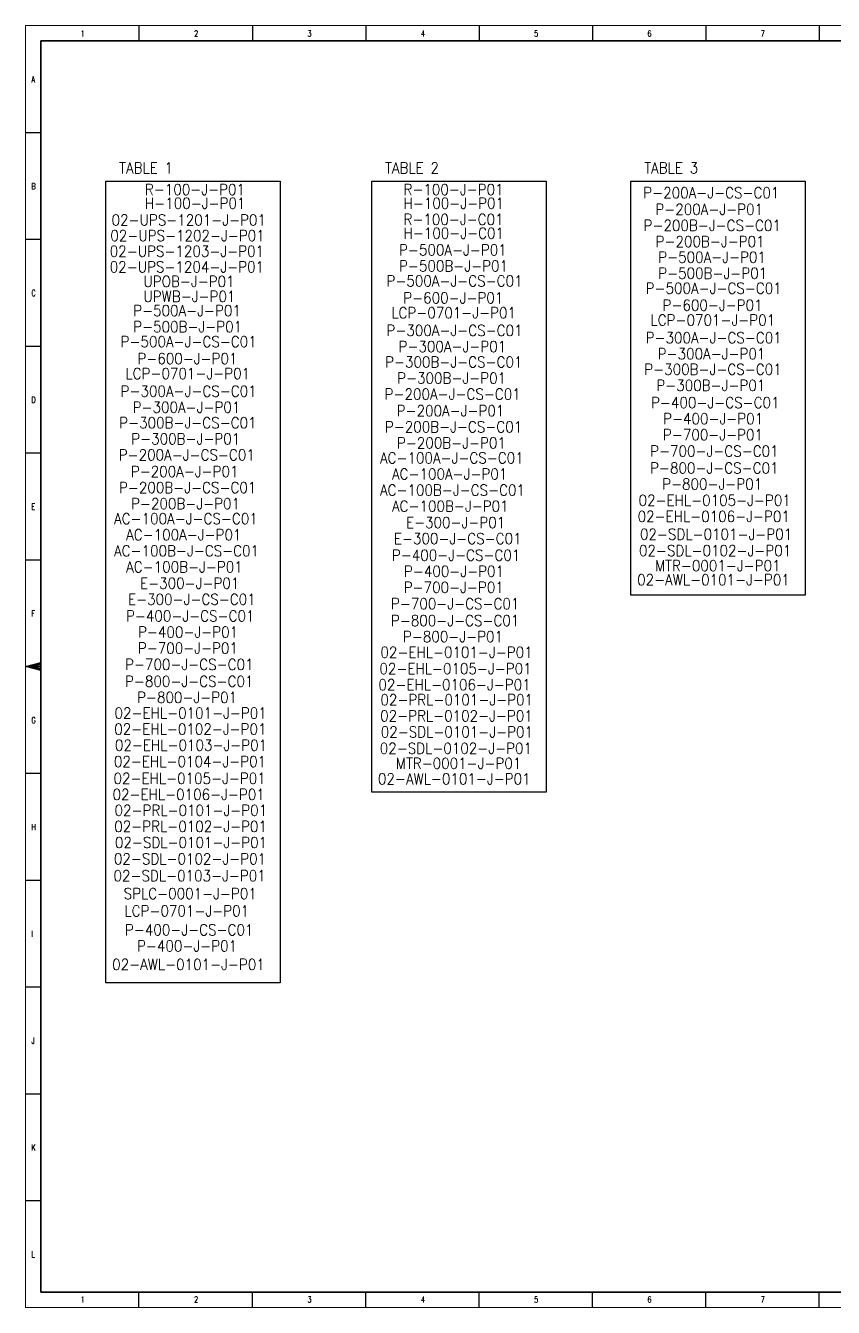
# Model space of a CAD drawing. Header units: inches. Extents: x 19 to 1016051, y 34 to 210034.
# Drawn here: x 347571 to 479842, y 34 to 210034 of the extents above; entities that cross this region are included whole.
import ezdxf

# ---------------------------------------------------------------- set-up
doc = ezdxf.new("R2010")
doc.units = ezdxf.units.IN
doc.header["$MEASUREMENT"] = 0
doc.layers.add('Default', color=7, linetype='Continuous')
doc.styles.add('HZTXT', font='txt_qlt.shx', dxfattribs={"width": 0.7, "bigfont": 'hztxt.shx'})
doc.styles.add('TEG BORDER', font='txt_qlt.shx', dxfattribs={"width": 0.7, "bigfont": 'hztxt.shx'})

# ---------------------------------------------------------------- blocks, each defined once
blk = doc.blocks.new('TEG BORDER A2')
for p, q in [((37.12, 420), (37.12, 415)), ((74.25, 420), (74.25, 415)), ((111.38, 420), (111.38, 415)), ((148.5, 420), (148.5, 415)), ((185.63, 420), (185.63, 415)), ((222.75, 420), (222.75, 415)), ((259.88, 420), (259.88, 415)), ((0, 385), (5, 385)), ((0, 350), (5, 350)), ((0, 315), (5, 315)), ((0, 280), (5, 280)), ((0, 245), (5, 245)), ((5, 210), (0, 210)), ((1.25, 210), (3.75, 210)), ((0, 175), (5, 175)), ((0, 140), (5, 140)), ((0, 105), (5, 105)), ((0, 70), (5, 70)), ((0, 35), (5, 35)), ((37.12, 0), (37.12, 5)), ((74.25, 0), (74.25, 5)), ((111.38, 0), (111.38, 5)), ((148.5, 0), (148.5, 5)), ((185.63, 0), (185.63, 5)), ((222.75, 0), (222.75, 5)), ((259.88, 0), (259.88, 5))]:
    blk.add_line(p, q)
at = {"linetype": 'Continuous'}
for p, q in [((489, 415), (5, 415)), ((5, 415), (5, 5)), ((5, 5), (489, 5))]:
    blk.add_line(p, q, dxfattribs=at)
at = {"color": 5, "lineweight": 15}
blk.add_lwpolyline([(0, 420), (594, 420), (594, 0), (0, 0)], close=True, dxfattribs=at)
blk.add_lwpolyline([(5, 415), (589, 415), (589, 5), (5, 5)], close=True)
blk.add_lwpolyline([(0, 210), (5, 211.34), (5, 208.66), (0, 210), (5, 211), (5, 210.67), (0, 210), (5, 210.33), (5, 209.67), (0, 210), (5, 209.33), (5, 209), (0, 210)])
at = {"char_height": 2, "width": 2, "style": 'TEG BORDER'}
for s, insert, attachment_point in [('1', (18.05, 418.41), 1), ('2', (55.17, 418.41), 1), ('3', (92.3, 418.41), 1), ('4', (129.42, 418.41), 1), ('5', (166.55, 418.41), 1), ('6', (203.67, 418.41), 1), ('7', (240.8, 418.41), 1), ('A', (1.91, 403.39), 1), ('B', (1.91, 368.39), 1), ('C', (1.91, 333.39), 1), ('D', (1.91, 298.39), 1), ('E', (1.91, 263.39), 1), ('F', (1.91, 228.39), 1), ('G', (1.91, 193.39), 1), ('H', (1.91, 158.39), 1), ('I', (1.91, 123.39), 1), ('J', (1.91, 88.39), 1), ('K', (1.91, 53.39), 1), ('L', (1.91, 18.39), 1), ('1', (18.05, 1.59), 7), ('2', (55.17, 1.59), 7), ('3', (92.3, 1.59), 7), ('4', (129.42, 1.59), 7), ('5', (166.55, 1.59), 7), ('6', (203.67, 1.59), 7), ('7', (240.8, 1.59), 7)]:
    blk.add_mtext(s, dxfattribs=dict(at, insert=insert, attachment_point=attachment_point))

msp = doc.modelspace()

# ---------------------------------------------------------------- linework, layer by layer
at = {"layer": 'Default', "color": 7, "linetype": 'Continuous'}
for points in [[(360702, 184554), (389268, 184554), (389268, 53184), (360702, 53184)], [(404241, 184554), (432807, 184554), (432807, 84469), (404241, 84469)], [(446687, 184554), (475253, 184554), (475253, 116745), (446687, 116745)]]:
    msp.add_lwpolyline(points, close=True, dxfattribs=at)

# ---------------------------------------------------------------- block references
at = {"xscale": 500, "yscale": 500, "zscale": 500}
msp.add_blockref('TEG BORDER A2', (347571, 34), dxfattribs=at)

# ---------------------------------------------------------------- texts
at = {"layer": 'Default', "color": 7, "style": 'HZTXT', "width": 0.9}
for s, p in [('TABLE 1', (362898, 185832)), ('TABLE 2', (406437, 185832)), ('TABLE 3', (448883, 185832)), ('R-100-J-P01', (367104, 182285)), ('R-100-J-P01', (409445, 182285)), ('P-200A-J-CS-C01', (448717, 181756)), ('H-100-J-P01', (367104, 180031)), ('H-100-J-P01', (409445, 180031)), ('P-200A-J-P01', (450693, 179034)), ('02-UPS-1201-J-P01', (361648, 177294)), ('R-100-J-C01', (409445, 177380)), ('02-UPS-1202-J-P01', (361443, 174732)), ('H-100-J-C01', (409445, 175125)), ('P-200B-J-CS-C01', (448758, 176399)), ('P-200B-J-P01', (450734, 173765)), ('02-UPS-1203-J-P01', (361341, 172169)), ('P-500A-J-P01', (408716, 172393)), ('P-500A-J-P01', (451163, 171198)), ('02-UPS-1204-J-P01', (361341, 169607)), ('P-500B-J-P01', (408716, 169759)), ('P-500B-J-P01', (451163, 168564)), ('UPOB-J-P01', (366858, 167217)), ('P-500A-J-CS-C01', (406657, 167304)), ('UPWB-J-P01', (366858, 164757)), ('P-600-J-P01', (409414, 164527)), ('P-500A-J-CS-C01', (449103, 166108)), ('P-500A-J-P01', (365177, 162441)), ('LCP-0701-J-P01', (407455, 162088)), ('P-600-J-P01', (451860, 163332)), ('LCP-0701-J-P01', (449901, 160893)), ('P-500B-J-P01', (365177, 159807)), ('P-300A-J-CS-C01', (406655, 159195)), ('P-300A-J-CS-C01', (449102, 157999)), ('P-500A-J-CS-C01', (363118, 157351)), ('P-300A-J-P01', (408631, 156561)), ('P-600-J-P01', (365875, 154575)), ('P-300B-J-CS-C01', (406431, 154020)), ('P-300A-J-P01', (451077, 155365)), ('LCP-0701-J-P01', (363916, 152136)), ('P-300B-J-CS-C01', (448878, 152825)), ('P-300B-J-P01', (408407, 151386)), ('P-300B-J-P01', (450853, 150190)), ('P-300A-J-CS-C01', (363116, 149242)), ('P-200A-J-CS-C01', (406354, 148757)), ('P-400-J-CS-C01', (449987, 147367)), ('P-300A-J-P01', (365092, 146608)), ('P-200A-J-P01', (408330, 146034)), ('P-300B-J-CS-C01', (362892, 144067)), ('P-200B-J-CS-C01', (406395, 143400)), ('P-400-J-P01', (451963, 144733)), ('P-300B-J-P01', (364868, 141433)), ('P-700-J-P01', (451931, 142100)), ('P-200B-J-P01', (408371, 140766)), ('P-700-J-CS-C01', (449838, 139419)), ('P-200A-J-CS-C01', (362815, 138804)), ('AC-100A-J-CS-C01', (405590, 138305)), ('P-200A-J-P01', (364791, 136082)), ('AC-100A-J-P01', (407566, 135671)), ('P-800-J-CS-C01', (449827, 136660)), ('P-200B-J-CS-C01', (362856, 133448)), ('AC-100B-J-CS-C01', (405590, 133037)), ('P-800-J-P01', (451802, 134026)), ('P-200B-J-P01', (364832, 130813)), ('02-EHL-0105-J-P01', (447949, 131355)), ('AC-100B-J-P01', (407566, 130403)), ('02-EHL-0106-J-P01', (447792, 128721)), ('AC-100A-J-CS-C01', (362051, 128353)), ('E-300-J-P01', (409856, 127725)), ('AC-100A-J-P01', (364027, 125719)), ('E-300-J-CS-C01', (407881, 125090)), ('02-SDL-0101-J-P01', (448175, 125802)), ('AC-100B-J-CS-C01', (362051, 123084)), ('P-400-J-CS-C01', (407541, 122368)), ('02-SDL-0102-J-P01', (448011, 123120)), ('AC-100B-J-P01', (364027, 120450)), ('MTR-0001-J-P01', (450639, 120658)), ('P-400-J-P01', (409516, 119734)), ('02-AWL-0101-J-P01', (447709, 118347)), ('E-300-J-P01', (366317, 117772)), ('P-700-J-P01', (409485, 117101)), ('E-300-J-CS-C01', (364342, 115138)), ('P-700-J-CS-C01', (407392, 114420)), ('P-400-J-CS-C01', (364002, 112415)), ('P-800-J-CS-C01', (407380, 111661)), ('P-400-J-P01', (365977, 109781)), ('P-800-J-P01', (409356, 109027)), ('P-700-J-P01', (365946, 107149)), ('02-EHL-0101-J-P01', (405667, 106463)), ('P-700-J-CS-C01', (363853, 104467)), ('02-EHL-0105-J-P01', (405502, 103781)), ('P-800-J-CS-C01', (363841, 101708)), ('02-EHL-0106-J-P01', (405346, 101147)), ('P-800-J-P01', (365817, 99074)), ('02-PRL-0101-J-P01', (405667, 98679)), ('02-EHL-0101-J-P01', (362128, 96510)), ('02-PRL-0102-J-P01', (405627, 96045)), ('02-EHL-0102-J-P01', (362088, 93876)), ('02-SDL-0101-J-P01', (405729, 93412)), ('02-EHL-0103-J-P01', (362190, 91244)), ('02-SDL-0102-J-P01', (405564, 90730)), ('02-EHL-0104-J-P01', (362025, 88562)), ('MTR-0001-J-P01', (408192, 88268)), ('02-EHL-0105-J-P01', (361963, 85804)), ('02-AWL-0101-J-P01', (405262, 85727)), ('02-EHL-0106-J-P01', (361807, 83170)), ('02-PRL-0101-J-P01', (362128, 80564)), ('02-PRL-0102-J-P01', (362088, 77930)), ('02-SDL-0101-J-P01', (362190, 75298)), ('02-SDL-0102-J-P01', (362025, 72616)), ('02-SDL-0103-J-P01', (361963, 69857)), ('SPLC-0001-J-P01', (363625, 66924)), ('LCP-0701-J-P01', (363750, 64087)), ('P-400-J-CS-C01', (363836, 60985)), ('P-400-J-P01', (365811, 58351)), ('02-AWL-0101-J-P01', (361739, 55316))]:
    msp.add_text(s, height=1800, dxfattribs=at).set_placement(p)

doc.saveas('drawing.dxf')
